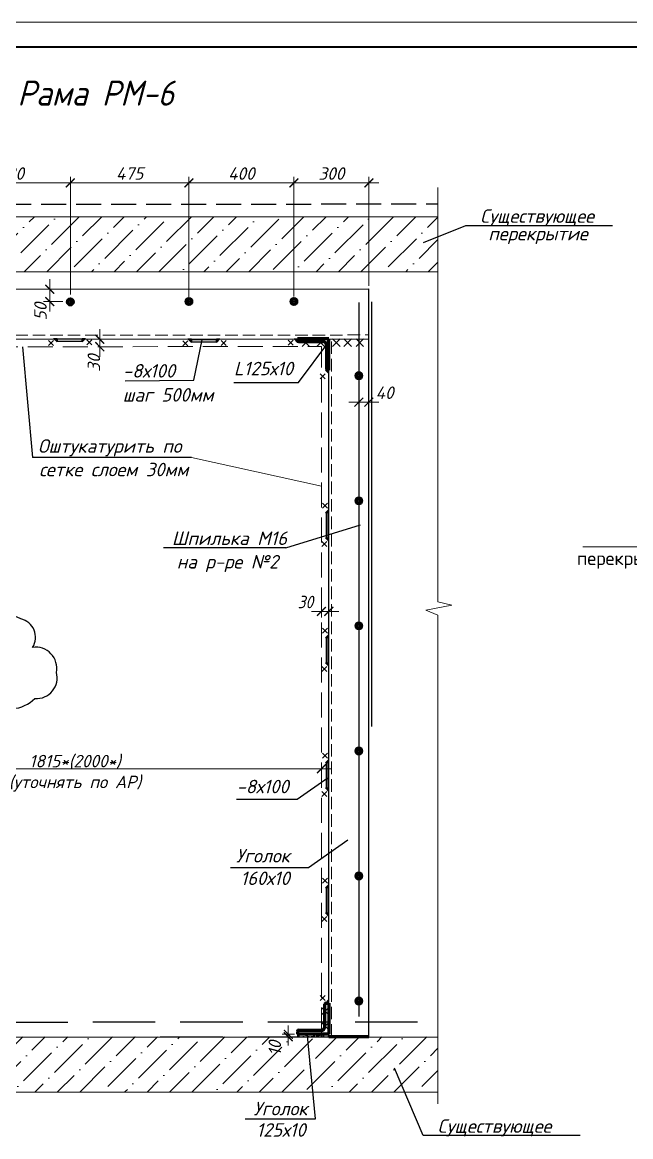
# Model space of a CAD drawing. Header units: millimetres. Extents: x 749182 to 2267578, y 70462 to 311449.
# Drawn here: x 2153534 to 2155968, y 144104 to 148560 of the extents above; entities that cross this region are included whole.
import ezdxf
from ezdxf.enums import TextEntityAlignment as Align

# ---------------------------------------------------------------- set-up
doc = ezdxf.new("R2010")
doc.units = ezdxf.units.MM
for name, pattern in [('GOST2.303 4', [7, 5, -2, 0]), ('ГОСТ 2.303 4', [7, 5, -2, 0]), ('осеваяX2', [4, 2.5, -0.5, 0.5, -0.5])]:
    doc.linetypes.add(name, pattern=pattern)
doc.layers.get('Defpoints').update_dxf_attribs({"color": 255})
for name, color, linetype, lineweight in [('1Стены', 252, 'Continuous', 25), ('монолит', 176, 'Continuous', 50), ('Оси', 165, 'осеваяX2', 13), ('Размер', 7, 'Continuous', 13), ('сварка', 156, 'Continuous', 9), ('штрих', 8, 'Continuous', 5), ('штриховка кирпич', 42, 'Continuous', 5)]:
    doc.layers.add(name, color=color, linetype=linetype, lineweight=lineweight)
doc.layers.add('CS_UNPLOTTED', color=254, linetype='Continuous', plot=False)
doc.layers.add('металл', color=124, linetype='Continuous')
doc.layers.add('Текст', color=7, linetype='Continuous')
doc.styles.add('GOST', font='', dxfattribs={"width": 0.8, "oblique": 10})
doc.styles.add('GOST 2.304_new', font='isocpeur.ttf', dxfattribs={"width": 0.9, "oblique": 15})
doc.styles.add('М2', font='isocpeui.ttf')
doc.styles.get('GOST').set_extended_font_data('GOST type A')
doc.dimstyles.new('SPDS', dxfattribs={"dimscale": 25, "dimtxt": 2.5, "dimasz": 1.77, "dimexe": 1.25, "dimexo": 0.625, "dimtad": 1, "dimdec": 0, "dimrnd": 0.001, "dimtxsty": 'GOST 2.304_new', "dimblk": 'ARCHTICK', "dimcen": 2.5, "dimdle": 2, "dimclrt": 256, "dimazin": 2, "dimtfac": 0.75, "dimtdec": 0, "dimtmove": 1, "dimatfit": 3, "dimfxl": 0, "dimtolj": 1, "dimlwd": 9, "dimlwe": 9, "dimarcsym": 0})
doc.dimstyles.new('SPDS 1_20', dxfattribs={"dimscale": 20, "dimtxt": 2.5, "dimasz": 1.77, "dimexe": 1.25, "dimexo": 0.625, "dimtad": 1, "dimdec": 0, "dimrnd": 0.001, "dimtxsty": 'М2', "dimblk": 'ARCHTICK', "dimcen": 2.5, "dimdle": 2, "dimclrt": 256, "dimadec": 0, "dimazin": 2, "dimtfac": 0.75, "dimtdec": 0, "dimtmove": 1, "dimatfit": 3, "dimfxl": 0, "dimtolj": 1, "dimlwd": 9, "dimlwe": 9, "dimarcsym": 0})
pattern_1 = [(45, (-39706881.14, -1426623.21), (33.67596045, 123.47852166), [158.75, -31.75, 0, -31.75])]

# ---------------------------------------------------------------- blocks, each defined once
blk = doc.blocks.new('_ArchTick')
at = {"color": 0, "linetype": 'ByBlock', "const_width": 0.15}
blk.add_lwpolyline([(-0.5, -0.5), (0.5, 0.5)], dxfattribs=at)
blk = doc.blocks.new('*D1084')
at = {"color": 0, "lineweight": 9, "ltscale": 20, "transparency": 16777216}
for p, q in [((2154690.5, 146204.4), (2154800.5, 146204.4)), ((2154730.5, 146215.5), (2154730.5, 146179.4)), ((2154760.5, 146215.5), (2154760.5, 146179.4))]:
    blk.add_line(p, q, dxfattribs=at)
at = {"layer": 'Defpoints', "color": 0, "lineweight": 20, "ltscale": 20, "transparency": 16777216}
for p in [(2154730.5, 146228), (2154760.5, 146228), (2154760.5, 146204.4)]:
    blk.add_point(p, dxfattribs=at)
at = {"color": 0, "lineweight": 9, "ltscale": 20, "transparency": 16777216, "xscale": 35.4, "yscale": 35.4, "zscale": 35.4, "rotation": 180}
blk.add_blockref('_ArchTick', (2154730.5, 146204.4), dxfattribs=at)
at = {"color": 0, "lineweight": 9, "ltscale": 20, "transparency": 16777216, "xscale": 35.4, "yscale": 35.4, "zscale": 35.4}
blk.add_blockref('_ArchTick', (2154760.5, 146204.4), dxfattribs=at)
at = {"ltscale": 20, "transparency": 16777216, "insert": (2154666.2, 146241.9), "char_height": 50, "attachment_point": 5, "style": 'GOST 2.304_new'}
blk.add_mtext('\\A1;30', dxfattribs=at)
blk = doc.blocks.new('свар')
at = {"layer": 'сварка', "color": 0, "linetype": 'Continuous', "ltscale": 10}
for p, q in [((10, 10), (-10, -10)), ((-10, 10), (10, -10))]:
    blk.add_line(p, q, dxfattribs=at)
blk = doc.blocks.new('*D1095')
at = {"color": 0, "lineweight": 9, "ltscale": 20, "transparency": 16777216}
for p, q in [((2154598.1, 144513.5), (2154598.1, 144548.9)), ((2154623, 144513.5), (2154573.1, 144513.5)), ((2154623, 144503.5), (2154573.1, 144503.5)), ((2154598.1, 144513.5), (2154598.1, 144503.5)), ((2154598.1, 144503.5), (2154598.1, 144468.1))]:
    blk.add_line(p, q, dxfattribs=at)
at = {"layer": 'Defpoints', "color": 0, "lineweight": 20, "ltscale": 20, "transparency": 16777216}
for p in [(2154598.1, 144503.5), (2154635.5, 144513.5), (2154635.5, 144503.5)]:
    blk.add_point(p, dxfattribs=at)
at = {"color": 0, "lineweight": 9, "ltscale": 20, "transparency": 16777216, "xscale": 35.4, "yscale": 35.4, "zscale": 35.4}
for p, rotation in [((2154598.1, 144513.5), 270), ((2154598.1, 144503.5), 90)]:
    blk.add_blockref('_ArchTick', p, dxfattribs=dict(at, rotation=rotation))
at = {"ltscale": 20, "transparency": 16777216, "insert": (2154544.2, 144457.9), "char_height": 50, "attachment_point": 5, "rotation": 90, "style": 'М2'}
blk.add_mtext('\\A1;10', dxfattribs=at)
blk = doc.blocks.new('м16')
at = {"layer": 'металл', "lineweight": 30, "ltscale": 20}
for p, q in [((-11, 6.4), (0, 12.7)), ((-11, -6.4), (-11, 6.4)), ((0, 12.7), (11, 6.4)), ((11, 6.4), (11, -6.4)), ((0, -12.7), (-11, -6.4)), ((11, -6.4), (0, -12.7))]:
    blk.add_line(p, q, dxfattribs=at)
blk.add_circle((0, 0), 15, dxfattribs=at)
for radius, start, end in [(10.4, 0, 180), (10.4, 180, 0), (6.92, 0, 180), (6.92, 180, 0)]:
    blk.add_arc((0, 0), radius, start, end, dxfattribs=at)
at = {"layer": 'металл', "linetype": 'Continuous', "lineweight": 25, "ltscale": 20}
blk.add_arc((0, 0), 8, 255, 165, dxfattribs=at)
at = {"layer": 'Оси', "ltscale": 20}
for p, q in [((17, 0), (-17.3, 0)), ((0, 17.3), (0, -17.3))]:
    blk.add_line(p, q, dxfattribs=at)
blk = doc.blocks.new('*D1099')
at = {"color": 0, "lineweight": 9, "ltscale": 20, "transparency": 16777216}
for p, q in [((2154200.5, 147456), (2154200.5, 147942.5)), ((2154620.4, 147462.9), (2154620.4, 147942.5)), ((2154160.5, 147917.5), (2154660.4, 147917.5))]:
    blk.add_line(p, q, dxfattribs=at)
at = {"layer": 'Defpoints', "color": 0, "lineweight": 20, "ltscale": 20, "transparency": 16777216}
for p in [(2154620.4, 147917.5), (2154200.5, 147443.5), (2154620.4, 147450.4)]:
    blk.add_point(p, dxfattribs=at)
at = {"color": 0, "lineweight": 9, "ltscale": 20, "transparency": 16777216, "xscale": 35.4, "yscale": 35.4, "zscale": 35.4, "rotation": 180}
blk.add_blockref('_ArchTick', (2154200.5, 147917.5), dxfattribs=at)
at = {"color": 0, "lineweight": 9, "ltscale": 20, "transparency": 16777216, "xscale": 35.4, "yscale": 35.4, "zscale": 35.4}
blk.add_blockref('_ArchTick', (2154620.4, 147917.5), dxfattribs=at)
at = {"ltscale": 20, "transparency": 16777216, "insert": (2154410.4, 147955), "char_height": 50, "attachment_point": 5, "style": 'М2'}
blk.add_mtext('\\A1;400', dxfattribs=at)
blk = doc.blocks.new('*D1100')
at = {"color": 0, "lineweight": 9, "ltscale": 20, "transparency": 16777216}
for p, q in [((2154620.4, 147462.9), (2154620.4, 147942.5)), ((2154920.5, 147506), (2154920.5, 147942.5)), ((2154580.4, 147917.5), (2154960.5, 147917.5))]:
    blk.add_line(p, q, dxfattribs=at)
at = {"layer": 'Defpoints', "color": 0, "lineweight": 20, "ltscale": 20, "transparency": 16777216}
for p in [(2154920.5, 147917.5), (2154920.5, 147493.5), (2154620.4, 147450.4)]:
    blk.add_point(p, dxfattribs=at)
at = {"color": 0, "lineweight": 9, "ltscale": 20, "transparency": 16777216, "xscale": 35.4, "yscale": 35.4, "zscale": 35.4, "rotation": 180}
blk.add_blockref('_ArchTick', (2154620.4, 147917.5), dxfattribs=at)
at = {"color": 0, "lineweight": 9, "ltscale": 20, "transparency": 16777216, "xscale": 35.4, "yscale": 35.4, "zscale": 35.4}
blk.add_blockref('_ArchTick', (2154920.5, 147917.5), dxfattribs=at)
at = {"ltscale": 20, "transparency": 16777216, "insert": (2154770.4, 147955), "char_height": 50, "attachment_point": 5, "style": 'М2'}
blk.add_mtext('\\A1;300', dxfattribs=at)
blk = doc.blocks.new('*D1085')
at = {"color": 0, "lineweight": 9, "ltscale": 20, "transparency": 16777216}
for p, q in [((2152675.6, 145574.9), (2154770.5, 145574.9)), ((2152715.6, 145539.6), (2152715.6, 145599.9)), ((2154730.5, 145524.3), (2154730.5, 145599.9))]:
    blk.add_line(p, q, dxfattribs=at)
at = {"layer": 'Defpoints', "color": 0, "lineweight": 20, "ltscale": 20, "transparency": 16777216}
for p in [(2154730.5, 145574.9), (2152715.6, 145527.1), (2154730.5, 145511.8)]:
    blk.add_point(p, dxfattribs=at)
at = {"color": 0, "lineweight": 9, "ltscale": 20, "transparency": 16777216, "xscale": 35.4, "yscale": 35.4, "zscale": 35.4, "rotation": 180}
blk.add_blockref('_ArchTick', (2152715.6, 145574.9), dxfattribs=at)
at = {"color": 0, "lineweight": 9, "ltscale": 20, "transparency": 16777216, "xscale": 35.4, "yscale": 35.4, "zscale": 35.4}
blk.add_blockref('_ArchTick', (2154730.5, 145574.9), dxfattribs=at)
at = {"ltscale": 20, "transparency": 16777216, "insert": (2153744.6, 145557.3), "char_height": 50, "width": 743.323, "attachment_point": 5, "style": 'М2'}
blk.add_mtext('\\A1;1815*(2000*)\\P(уточнять по АР)', dxfattribs=at)
blk = doc.blocks.new('*D1087')
at = {"layer": 'Defpoints', "color": 0, "lineweight": 20, "ltscale": 100, "transparency": 16777216}
for p in [(2153726, 147917.5), (2153245.6, 147542), (2153726, 147459.1)]:
    blk.add_point(p, dxfattribs=at)
at = {"layer": 'Размер', "color": 0, "lineweight": 9, "ltscale": 100, "transparency": 16777216}
for p, q in [((2153245.6, 147554.5), (2153245.6, 147942.5)), ((2153726, 147471.6), (2153726, 147942.5)), ((2153205.6, 147917.5), (2153766, 147917.5))]:
    blk.add_line(p, q, dxfattribs=at)
at = {"layer": 'Размер', "color": 0, "lineweight": 9, "ltscale": 100, "transparency": 16777216, "xscale": 35.4, "yscale": 35.4, "zscale": 35.4, "rotation": 180}
blk.add_blockref('_ArchTick', (2153245.6, 147917.5), dxfattribs=at)
at = {"layer": 'Размер', "color": 0, "lineweight": 9, "ltscale": 100, "transparency": 16777216, "xscale": 35.4, "yscale": 35.4, "zscale": 35.4}
blk.add_blockref('_ArchTick', (2153726, 147917.5), dxfattribs=at)
at = {"layer": 'Размер', "ltscale": 100, "transparency": 16777216, "insert": (2153485.8, 147955), "char_height": 50, "attachment_point": 5, "style": 'М2'}
blk.add_mtext('\\A1;480', dxfattribs=at)
blk = doc.blocks.new('*D1088')
at = {"layer": 'Defpoints', "color": 0, "lineweight": 20, "ltscale": 100, "transparency": 16777216}
for p in [(2154200.5, 147917.5), (2153726, 147542.1), (2154200.5, 147534.3)]:
    blk.add_point(p, dxfattribs=at)
at = {"layer": 'Размер', "color": 0, "lineweight": 9, "ltscale": 100, "transparency": 16777216}
for p, q in [((2153726, 147554.6), (2153726, 147942.5)), ((2154200.5, 147546.8), (2154200.5, 147942.5)), ((2153686, 147917.5), (2154240.5, 147917.5))]:
    blk.add_line(p, q, dxfattribs=at)
at = {"layer": 'Размер', "color": 0, "lineweight": 9, "ltscale": 100, "transparency": 16777216, "xscale": 35.4, "yscale": 35.4, "zscale": 35.4, "rotation": 180}
blk.add_blockref('_ArchTick', (2153726, 147917.5), dxfattribs=at)
at = {"layer": 'Размер', "color": 0, "lineweight": 9, "ltscale": 100, "transparency": 16777216, "xscale": 35.4, "yscale": 35.4, "zscale": 35.4}
blk.add_blockref('_ArchTick', (2154200.5, 147917.5), dxfattribs=at)
at = {"layer": 'Размер', "ltscale": 100, "transparency": 16777216, "insert": (2153963.3, 147955.3), "char_height": 50, "attachment_point": 5, "style": 'М2'}
blk.add_mtext('\\A1;475', dxfattribs=at)
blk = doc.blocks.new('*D1089')
at = {"layer": 'Defpoints', "color": 0, "lineweight": 20, "ltscale": 100, "transparency": 16777216}
for p in [(2153843.8, 147292.6), (2153843.8, 147262.6), (2153843.8, 147262.6)]:
    blk.add_point(p, dxfattribs=at)
at = {"layer": 'Размер', "color": 0, "lineweight": 9, "ltscale": 100, "transparency": 16777216}
for p, q in [((2153843.8, 147332.6), (2153843.8, 147222.6)), ((2153856.3, 147292.6), (2153868.8, 147292.6)), ((2153856.3, 147262.6), (2153868.8, 147262.6))]:
    blk.add_line(p, q, dxfattribs=at)
at = {"layer": 'Размер', "color": 0, "lineweight": 9, "ltscale": 100, "transparency": 16777216, "xscale": 35.4, "yscale": 35.4, "zscale": 35.4}
for p, rotation in [((2153843.8, 147292.6), 90), ((2153843.8, 147262.6), 270)]:
    blk.add_blockref('_ArchTick', p, dxfattribs=dict(at, rotation=rotation))
at = {"layer": 'Размер', "ltscale": 100, "transparency": 16777216, "insert": (2153820.2, 147196.8), "char_height": 50, "attachment_point": 5, "rotation": 90, "style": 'М2'}
blk.add_mtext('\\A1;30', dxfattribs=at)
blk = doc.blocks.new('*U713')
at = {"color": 44, "lineweight": 20, "ltscale": 10}
blk.add_line((594, 420), (0, 420), dxfattribs=at)
at = {"color": 137, "lineweight": 35, "ltscale": 10}
blk.add_line((589, 415), (20, 415), dxfattribs=at)
at = {"color": 44, "lineweight": 13, "style": 'GOST', "oblique": 10, "width": 0.8}
for tag in ['ФОРМАТВЕРТ', 'ФОРМАТГОРИЗ']:
    blk.add_attdef(tag, (542.98, 1.6), '', height=2, dxfattribs=at)
blk = doc.blocks.new('A$C94fb8383')
at = {"layer": 'Размер', "linetype": 'Continuous', "ltscale": 10}
blk.add_line((218.2, 1180.9), (11.8, 1180.9), dxfattribs=at)
at = {"layer": 'Текст', "ltscale": 10, "style": 'GOST 2.304_new'}
blk.add_text('перекрытия', height=27, dxfattribs=at).set_placement((0, 1171.9), align=Align.TOP_LEFT)
blk = doc.blocks.new('*D1165')
at = {"layer": 'Defpoints', "color": 0, "lineweight": 20, "ltscale": 20, "transparency": 16777216}
for p in [(2154920.5, 147131.7), (2154880.5, 147129.5), (2154920.5, 147041.2)]:
    blk.add_point(p, dxfattribs=at)
at = {"layer": 'Размер', "color": 0, "lineweight": 9, "ltscale": 20, "transparency": 16777216}
for p, q in [((2154880.5, 147117), (2154880.5, 147016.2)), ((2154920.5, 147119.2), (2154920.5, 147016.2)), ((2154840.5, 147041.2), (2154960.5, 147041.2))]:
    blk.add_line(p, q, dxfattribs=at)
at = {"layer": 'Размер', "color": 0, "lineweight": 9, "ltscale": 20, "transparency": 16777216, "xscale": 35.4, "yscale": 35.4, "zscale": 35.4, "rotation": 180}
blk.add_blockref('_ArchTick', (2154880.5, 147041.2), dxfattribs=at)
at = {"layer": 'Размер', "color": 0, "lineweight": 9, "ltscale": 20, "transparency": 16777216, "xscale": 35.4, "yscale": 35.4, "zscale": 35.4}
blk.add_blockref('_ArchTick', (2154920.5, 147041.2), dxfattribs=at)
at = {"layer": 'Размер', "ltscale": 20, "transparency": 16777216, "insert": (2154983.4, 147078.7), "char_height": 50, "attachment_point": 5, "style": 'М2'}
blk.add_mtext('\\A1;40', dxfattribs=at)
blk = doc.blocks.new('*D1147')
at = {"layer": 'Defpoints', "color": 0, "lineweight": 20, "ltscale": 100, "transparency": 16777216}
for p in [(2153643.9, 147492.5), (2153700.9, 147492.5), (2153708.7, 147442.9)]:
    blk.add_point(p, dxfattribs=at)
at = {"layer": 'Размер', "color": 0, "lineweight": 9, "ltscale": 100, "transparency": 16777216}
for p, q in [((2153643.9, 147402.9), (2153643.9, 147532.5)), ((2153688.4, 147492.5), (2153618.9, 147492.5)), ((2153696.2, 147442.9), (2153618.9, 147442.9))]:
    blk.add_line(p, q, dxfattribs=at)
at = {"layer": 'Размер', "color": 0, "lineweight": 9, "ltscale": 100, "transparency": 16777216, "xscale": 35.4, "yscale": 35.4, "zscale": 35.4}
for p, rotation in [((2153643.9, 147492.5), 90), ((2153643.9, 147442.9), 270)]:
    blk.add_blockref('_ArchTick', p, dxfattribs=dict(at, rotation=rotation))
at = {"layer": 'Размер', "ltscale": 100, "transparency": 16777216, "insert": (2153606.4, 147402.9), "char_height": 50, "attachment_point": 5, "rotation": 90, "style": 'М2'}
blk.add_mtext('\\A1;50', dxfattribs=at)

msp = doc.modelspace()

# ---------------------------------------------------------------- hatches: boundary and pattern name
at = {"layer": 'Размер', "ltscale": 20}
h = msp.add_hatch(dxfattribs=at)
h.set_pattern_fill('AR-SAND', color=256, scale=0.3)
h.set_pattern_definition([(37.5, (1378282.444, 497265.773), (-0.48000939, 14.68239712), [0, -11.5824, 0, -12.954, 0, -12.3825]), (7.5, (1378282.444, 497265.773), (13.4856985, 21.504753), [0, -6.2484, 0, -10.4394, 0, -4.0005]), (327.5, (1378273.071, 497265.773), (23.7297711, 0.04311554), [0, -3.81, 0, -13.716, 0, -17.907]), (317.5, (1378273.07, 497265.773), (22.90669357, 6.6878797), [0, -1.905, 0, -8.9916, 0, -10.287])])
h.paths.add_polyline_path([(2154635.4741, 144513.5202), (2154730.4741, 144513.5202), (2154730.4741, 144503.5202), (2154635.4741, 144503.5202)])
h.paths.add_polyline_path([(2154730.4741, 144513.5202), (2154760.4741, 144513.5202), (2154760.4741, 144503.5202), (2154730.4741, 144503.5202)])
at = {"layer": 'сварка', "linetype": 'Continuous', "ltscale": 5}
for points in [[(2153672.9481, 147295.5267), (2153659.3047, 147295.5267), (2153672.9481, 147281.8833)], [(2153773.1437, 147295.5267), (2153786.7872, 147295.5267), (2153773.1437, 147281.8833)], [(2154210.3665, 147293.5202), (2154196.723, 147293.5202), (2154210.3665, 147279.8767)], [(2154310.5621, 147293.5202), (2154324.2055, 147293.5202), (2154310.5621, 147279.8767)], [(2154635.4643, 147293.5202), (2154635.4643, 147279.8767), (2154621.8208, 147293.5202)], [(2154760.4643, 147168.5202), (2154746.8208, 147168.5202), (2154760.4643, 147154.8767)], [(2154760.4643, 146598.618), (2154760.4643, 146612.2614), (2154746.8208, 146598.618)], [(2154760.4643, 146498.4224), (2154760.4643, 146484.7789), (2154746.8208, 146498.4224)], [(2154760.4643, 146098.618), (2154760.4643, 146112.2614), (2154746.8208, 146098.618)], [(2154760.4643, 146098.618), (2154760.4643, 146112.2614), (2154746.8208, 146098.618)], [(2154760.4643, 145998.4224), (2154760.4643, 145984.7789), (2154746.8208, 145998.4224)], [(2154760.4643, 145598.618), (2154760.4643, 145612.2614), (2154746.8208, 145598.618)], [(2154760.4643, 145498.4224), (2154760.4643, 145484.7789), (2154746.8208, 145498.4224)], [(2154760.4643, 145098.7906), (2154760.4643, 145112.434), (2154746.8208, 145098.7906)], [(2154760.4643, 144998.595), (2154760.4643, 144984.9515), (2154746.8208, 144998.595)], [(2154760.4643, 144638.5202), (2154760.4643, 144652.1636), (2154746.8208, 144638.5202)]]:
    msp.add_hatch(color=0, dxfattribs=at).paths.add_polyline_path(points, flags=0)
at = {"layer": 'штрих', "ltscale": 15}
h = msp.add_hatch(dxfattribs=at)
h.set_pattern_fill('ANSI36', color=256, scale=20)
h.set_pattern_definition(pattern_1)
h.paths.add_polyline_path([(2152065.5189, 147782.5176), (2152065.7324, 147562.5177), (2155196.799, 147562.5177), (2155196.5856, 147782.5176)])
h = msp.add_hatch(dxfattribs=at)
h.set_pattern_fill('ANSI36', color=256, scale=20)
h.set_pattern_definition(pattern_1)
h.paths.add_polyline_path([(2152065.5742, 144503.5202), (2152065.5742, 144283.5202), (2155196.6408, 144283.5202), (2155196.6408, 144503.5202)])

# ---------------------------------------------------------------- linework, layer by layer
at = {"ltscale": 100}
for p, q in [((2155139.3879, 147679.7226), (2155308.4882, 147746.9506)), ((2155308.4882, 147746.9506), (2155895.3873, 147746.9506)), ((2154219.5043, 147128.6688), (2154253.6767, 147290.5111)), ((2154638.5514, 147119.593), (2154760.4643, 147281.6285)), ((2153534.1234, 147262.3296), (2153575.1309, 146819.8907)), ((2153945.5395, 147126.6637), (2154219.5043, 147128.6688)), ((2154380.4211, 147119.593), (2154638.5514, 147119.593)), ((2154210.4729, 146819.8907), (2153575.1309, 146819.8907)), ((2154588.8877, 146458.4782), (2154886.8704, 146550.4985)), ((2154588.8877, 146458.4782), (2154099.2254, 146458.4782)), ((2154633.8229, 145453.5618), (2154757.4552, 145540.1181)), ((2154391.2193, 145453.5618), (2154633.8229, 145453.5618)), ((2154706.9199, 144175.8586), (2154673.7589, 144520.9809)), ((2155138.0701, 144108.5635), (2155023.0176, 144377.9762)), ((2154426.0392, 144175.8586), (2154706.9199, 144175.8586)), ((2155765.5742, 144108.5635), (2155138.0701, 144108.5635))]:
    msp.add_line(p, q, dxfattribs=at)
at = {"ltscale": 20}
msp.add_line((2154678.4985, 145180.3583), (2154836.8378, 145290.3283), dxfattribs=at)
at = {"color": 0, "ltscale": 20}
msp.add_lwpolyline([(2154367.215, 145180.3583), (2154678.4985, 145180.3583)], dxfattribs=at)
at = {"layer": '1Стены', "color": 0, "linetype": 'GOST2.303 4', "ltscale": 20}
msp.add_line((2152069.817, 147831.5151), (2155196.5856, 147833.5201), dxfattribs=at)
at = {"layer": '1Стены', "color": 0, "linetype": 'ГОСТ 2.303 4', "lineweight": 13, "ltscale": 10}
for p, q in [((2152525.6276, 147307.5151), (2154920.4643, 147309.5202)), ((2154770.4643, 144503.5202), (2154770.4643, 147293.5202))]:
    msp.add_line(p, q, dxfattribs=at)
at = {"layer": '1Стены', "color": 0, "linetype": 'ГОСТ 2.303 4', "lineweight": 13, "ltscale": 20}
for p in [(2152715.6276, 147261.5151), (2154730.4643, 144519.5202)]:
    msp.add_line(p, (2154730.4643, 147263.5202), dxfattribs=at)
at = {"layer": '1Стены', "color": 0, "linetype": 'GOST2.303 4', "ltscale": 50}
msp.add_line((2152065.5742, 144561.5151), (2155196.6408, 144563.5202), dxfattribs=at)
at = {"layer": '1Стены', "color": 0, "linetype": 'ГОСТ 2.303 4', "lineweight": 13, "ltscale": 50}
msp.add_line((2152685.6276, 144501.5151), (2154760.4544, 144503.5202), dxfattribs=at)
at = {"layer": 'CS_UNPLOTTED', "ltscale": 20}
for p, q in [((2154930.7739, 147441.8045), (2154930.4643, 145743.5202)), ((2154880.1546, 147439.7994), (2154880.4643, 144584.7787))]:
    msp.add_line(p, q, dxfattribs=at)
at = {"layer": 'CS_UNPLOTTED', "color": 5, "ltscale": 100}
msp.add_lwpolyline([(2153310.7384, 146112.7377, 0.52056705), (2153401.0983, 145841.8183, 0.365414593), (2153584.5891, 145856.073, 0.52056705), (2153670.1859, 145960.6383, 0.52056705), (2153575.0756, 146060.452, 0.52056705), (2153527.5204, 146174.5265, 0.399742671), (2153310.7384, 146112.7377)], format="xyb", dxfattribs=at)
at = {"layer": 'металл', "color": 0, "ltscale": 20}
for p, q in [((2152525.6276, 147491.5151), (2154920.4643, 147493.5202)), ((2154920.4643, 144503.5202), (2154920.4643, 147493.5202)), ((2152525.6276, 147291.5151), (2154920.4643, 147293.5202)), ((2154760.4643, 144503.5202), (2154760.4643, 147293.5202))]:
    msp.add_line(p, q, dxfattribs=at)
at = {"layer": 'металл', "color": 0, "linetype": 'Continuous', "lineweight": 60, "ltscale": 20}
for p, q in [((2154635.4643, 147293.5202), (2154635.4643, 147288.1202)), ((2154760.4643, 147293.5202), (2154635.4643, 147293.5202)), ((2154640.0643, 147283.5202), (2154736.4643, 147283.5202)), ((2154750.4643, 147269.5202), (2154750.4643, 147173.1202)), ((2154760.4643, 147168.5202), (2154760.4643, 147293.5202)), ((2154755.0643, 147168.5202), (2154760.4643, 147168.5202)), ((2154749.0643, 144638.5202), (2154760.4643, 144638.5202)), ((2154760.4643, 144638.5202), (2154760.4643, 144513.5202)), ((2154744.4643, 144543.5202), (2154744.4643, 144633.9202)), ((2154635.4643, 144524.9202), (2154635.4643, 144513.5202)), ((2154640.0643, 144529.5202), (2154730.4643, 144529.5202)), ((2154920.4643, 144503.5202), (2154760.4741, 144503.5202))]:
    msp.add_line(p, q, dxfattribs=at)
at = {"layer": 'металл', "color": 0, "linetype": 'Continuous', "lineweight": 60, "ltscale": 20, "extrusion": (0, 0, -1)}
msp.add_line((2154760.4643, 144513.5202), (2154635.4643, 144513.5202), dxfattribs=at)
at = {"layer": 'металл', "color": 0, "ltscale": 20}
for points in [[(2153673.0459, 147292.5176), (2153673.0459, 147284.5176), (2153773.0459, 147284.5176), (2153773.0459, 147292.5176)], [(2154210.4643, 147290.5111), (2154210.4643, 147282.5111), (2154310.4643, 147282.5111), (2154310.4643, 147290.5111)], [(2154757.4552, 146598.5202), (2154749.4552, 146598.5202), (2154749.4552, 146498.5202), (2154757.4552, 146498.5202)], [(2154757.4552, 146098.5202), (2154749.4552, 146098.5202), (2154749.4552, 145998.5202), (2154757.4552, 145998.5202)], [(2154757.4552, 145598.5202), (2154749.4552, 145598.5202), (2154749.4552, 145498.5202), (2154757.4552, 145498.5202)], [(2154757.4552, 145098.6928), (2154749.4552, 145098.6928), (2154749.4552, 144998.6928), (2154757.4552, 144998.6928)]]:
    msp.add_lwpolyline(points, close=True, dxfattribs=at)
at = {"layer": 'металл', "color": 0, "linetype": 'Continuous', "lineweight": 60, "ltscale": 20}
for centre, radius, start, end in [((2154640.0643, 147288.1202), 4.6, 180, 270), ((2154736.4643, 147269.5202), 14, 0, 90), ((2154755.0643, 147173.1202), 4.6, 180, 270), ((2154749.0643, 144633.9202), 4.6, 90, 180), ((2154640.0643, 144524.9202), 4.6, 90, 180), ((2154730.4643, 144543.5202), 14, 270, 0)]:
    msp.add_arc(centre, radius, start, end, dxfattribs=at)
at = {"layer": 'монолит', "color": 0, "lineweight": 25, "ltscale": 100}
for p, q in [((2152065.5189, 147781.5151), (2155196.5856, 147783.5201)), ((2152065.5189, 147561.5151), (2155196.5856, 147563.5201)), ((2152065.5742, 144501.5151), (2155196.6408, 144503.5202)), ((2152065.5742, 144281.5151), (2155196.6408, 144283.5202))]:
    msp.add_line(p, q, dxfattribs=at)
at = {"layer": 'Размер', "ltscale": 100}
msp.add_line((2154210.4729, 146819.8907), (2154730.4643, 146704.8797), dxfattribs=at)
at = {"layer": 'Размер', "color": 0, "ltscale": 20}
msp.add_lwpolyline([(2154760.4741, 144513.5202), (2154635.4741, 144513.5202), (2154635.4741, 144503.5202), (2154760.4741, 144503.5202)], close=True, dxfattribs=at)
at = {"layer": 'сварка', "color": 0, "linetype": 'Continuous', "ltscale": 5}
for p, q in [((2153672.9481, 147295.5267), (2153659.3047, 147295.5267)), ((2153659.3047, 147295.5267), (2153672.9481, 147281.8833)), ((2153672.9481, 147281.8833), (2153672.9481, 147295.5267)), ((2153773.1437, 147295.5267), (2153786.7872, 147295.5267)), ((2153786.7872, 147295.5267), (2153773.1437, 147281.8833)), ((2153773.1437, 147281.8833), (2153773.1437, 147295.5267)), ((2154210.3665, 147293.5202), (2154196.723, 147293.5202)), ((2154196.723, 147293.5202), (2154210.3665, 147279.8767)), ((2154210.3665, 147279.8767), (2154210.3665, 147293.5202)), ((2154310.5621, 147293.5202), (2154324.2055, 147293.5202)), ((2154324.2055, 147293.5202), (2154310.5621, 147279.8767)), ((2154310.5621, 147279.8767), (2154310.5621, 147293.5202)), ((2154635.4643, 147279.8767), (2154621.8208, 147293.5202)), ((2154621.8208, 147293.5202), (2154635.4643, 147293.5202)), ((2154635.4643, 147293.5202), (2154635.4643, 147279.8767)), ((2154760.4643, 147168.5202), (2154746.8208, 147168.5202)), ((2154746.8208, 147168.5202), (2154760.4643, 147154.8767)), ((2154760.4643, 147154.8767), (2154760.4643, 147168.5202)), ((2154760.4643, 146612.2614), (2154746.8208, 146598.618)), ((2154746.8208, 146598.618), (2154760.4643, 146598.618)), ((2154760.4643, 146598.618), (2154760.4643, 146612.2614)), ((2154760.4643, 146484.7789), (2154746.8208, 146498.4224)), ((2154746.8208, 146498.4224), (2154760.4643, 146498.4224)), ((2154760.4643, 146498.4224), (2154760.4643, 146484.7789)), ((2154760.4643, 146112.2614), (2154746.8208, 146098.618)), ((2154760.4643, 146112.2614), (2154746.8208, 146098.618)), ((2154760.4643, 146098.618), (2154760.4643, 146112.2614)), ((2154760.4643, 146098.618), (2154760.4643, 146112.2614)), ((2154746.8208, 146098.618), (2154760.4643, 146098.618)), ((2154746.8208, 146098.618), (2154760.4643, 146098.618)), ((2154760.4643, 145984.7789), (2154746.8208, 145998.4224)), ((2154746.8208, 145998.4224), (2154760.4643, 145998.4224)), ((2154760.4643, 145998.4224), (2154760.4643, 145984.7789)), ((2154760.4643, 145612.2614), (2154746.8208, 145598.618)), ((2154746.8208, 145598.618), (2154760.4643, 145598.618)), ((2154760.4643, 145598.618), (2154760.4643, 145612.2614)), ((2154760.4643, 145484.7789), (2154746.8208, 145498.4224)), ((2154746.8208, 145498.4224), (2154760.4643, 145498.4224)), ((2154760.4643, 145498.4224), (2154760.4643, 145484.7789)), ((2154760.4643, 145112.434), (2154746.8208, 145098.7906)), ((2154746.8208, 145098.7906), (2154760.4643, 145098.7906)), ((2154760.4643, 145098.7906), (2154760.4643, 145112.434)), ((2154760.4643, 144984.9515), (2154746.8208, 144998.595)), ((2154746.8208, 144998.595), (2154760.4643, 144998.595)), ((2154760.4643, 144998.595), (2154760.4643, 144984.9515)), ((2154760.4643, 144652.1636), (2154746.8208, 144638.5202)), ((2154746.8208, 144638.5202), (2154760.4643, 144638.5202)), ((2154760.4643, 144638.5202), (2154760.4643, 144652.1636))]:
    msp.add_line(p, q, dxfattribs=at)
at = {"layer": 'сварка', "color": 0, "linetype": 'Continuous', "ltscale": 15}
for p, q in [((2154635.4643, 147293.5202), (2154760.4643, 147293.5202)), ((2154652.9643, 147293.5202), (2154682.9643, 147263.5202)), ((2154682.9643, 147293.5202), (2154652.9643, 147263.5202)), ((2154712.9643, 147293.5202), (2154742.9643, 147263.5202)), ((2154742.9643, 147293.5202), (2154712.9643, 147263.5202)), ((2154760.4643, 147246.0202), (2154730.4643, 147276.0202)), ((2154760.4643, 147276.0202), (2154730.4643, 147246.0202)), ((2154760.4643, 147168.5202), (2154760.4643, 147293.5202)), ((2154805.2292, 147293.5202), (2154775.2292, 147263.5202)), ((2154775.2292, 147293.5202), (2154805.2292, 147263.5202)), ((2154850.722, 147293.5202), (2154820.722, 147263.5202)), ((2154820.722, 147293.5202), (2154850.722, 147263.5202)), ((2154899.4981, 147293.5202), (2154869.4981, 147263.5202)), ((2154869.4981, 147293.5202), (2154899.4981, 147263.5202)), ((2154760.4741, 144638.5202), (2154760.4741, 144513.5202)), ((2154760.4741, 144621.0202), (2154730.4741, 144591.0202)), ((2154760.4741, 144591.0202), (2154730.4741, 144621.0202)), ((2154760.4741, 144561.0202), (2154730.4741, 144531.0202)), ((2154760.4741, 144531.0202), (2154730.4741, 144561.0202))]:
    msp.add_line(p, q, dxfattribs=at)
at = {"layer": 'штриховка кирпич', "color": 0, "linetype": 'Continuous', "ltscale": 15}
msp.add_lwpolyline([(2155196.9505, 147899.6491), (2155196.6408, 146242.2953), (2155252.8908, 146229.1703), (2155149.039, 146209.4791), (2155196.6408, 146189.7953), (2155196.6408, 144235.4561)], dxfattribs=at)

# ---------------------------------------------------------------- block references
at = {"xscale": 20, "yscale": 20, "zscale": 20}
msp.add_blockref('*U713', (2150845.4858, 140159.751), dxfattribs=at)
at = {"layer": 'Размер', "ltscale": 100, "xscale": 2, "yscale": 2, "zscale": 2}
msp.add_blockref('A$C94fb8383', (2155752.8646, 144100.0471), dxfattribs=at)
at = {"layer": 'Размер'}
msp.add_blockref('м16', (2153726.0459, 147441.8599), dxfattribs=at)
at = {"layer": 'Размер', "xscale": -1}
for p in [(2154200.4643, 147443.5202), (2154620.4643, 147443.5202)]:
    msp.add_blockref('м16', p, dxfattribs=at)
at = {"layer": 'Размер', "color": 0, "xscale": -1}
for p in [(2153648.9023, 147277.7677), (2153801.7763, 147279.7713), (2154186.3206, 147275.7612), (2154339.1947, 147277.7648), (2154607.4179, 147278.7911), (2154736.1645, 147143.5705)]:
    msp.add_blockref('свар', p, dxfattribs=at)
at = {"layer": 'Размер', "rotation": 270.0000000001111}
for p in [(2154880.4643, 147146.5151), (2154880.4643, 147146.5151), (2154880.4643, 146646.5151), (2154880.4643, 146146.5151), (2154880.4643, 145646.5151), (2154880.4643, 145146.6877), (2154880.4643, 144646.5151)]:
    msp.add_blockref('м16', p, dxfattribs=at)
at = {"layer": 'Размер', "color": 0, "rotation": 270.0000000023722}
for p in [(2154744.7089, 146627.2506), (2154742.7053, 146474.3765), (2154744.7089, 146127.2506), (2154744.7089, 146127.2506), (2154742.7053, 145974.3765), (2154744.7089, 145627.2506), (2154742.7053, 145474.3765), (2154744.7089, 145127.4232), (2154742.7053, 144974.5491), (2154736.2899, 144658.7338)]:
    msp.add_blockref('свар', p, dxfattribs=at)

# ---------------------------------------------------------------- texts
at = {"color": 0, "ltscale": 20, "insert": (2154604.1221, 145254.3583), "char_height": 54, "width": 274.710988, "attachment_point": 3, "style": 'М2'}
msp.add_mtext('Уголок 160х10', dxfattribs=at)
at = {"layer": 'Текст', "ltscale": 20, "style": 'М2'}
for s, p in [('Существующее ', (2155365.9599, 147757.9738)), ('перекрытие', (2155398.2313, 147687.9272)), ('-8х100', (2153936.5567, 147139.1074)), ('L125х10', (2154380.6885, 147148.33)), ('шаг 500мм', (2153935.5428, 147043.1023)), ('Оштукатурить по', (2153596.3842, 146838.5719)), ('сетке слоем 30мм', (2153601.2442, 146744.5719)), ('Шпилька М16', (2154132.2003, 146469.8192)), ('на р-ре №2', (2154152.0341, 146375.8192)), ('-8х100', (2154391.2193, 145477.0906)), ('Уголок', (2154459.5146, 144189.4674)), ('125х10', (2154470.2237, 144103.975)), ('Существующее ', (2155195.5418, 144119.5867))]:
    msp.add_text(s, height=54, dxfattribs=at).set_placement(p)
at = {"layer": 'Текст', "lineweight": 30, "ltscale": 20, "insert": (2152698.9219, 148326.4953), "char_height": 100, "attachment_point": 1, "style": 'GOST 2.304_new'}
msp.add_mtext_dynamic_manual_height_columns('\\pi815.04473;Рама РМ-6', width=2286.67929, gutter_width=125, heights=[0], dxfattribs=at)

# ---------------------------------------------------------------- dimensions: what is measured, and where the dimension line sits
at = {"ltscale": 20}
dim = msp.add_linear_dim(base=(2154620.3503, 147917.4774), p1=(2154200.4643, 147443.5202), p2=(2154620.3503, 147450.4372), text='400', dimstyle='SPDS', override={"dimscale": 20, "dimtxsty": 'М2', "dimfxl": 1.25, "dimtfill": 0, "dimarcsym": 1}, dxfattribs=at)
dim.commit()
dim.dimension.update_dxf_attribs({"geometry": '*D1099', "text_midpoint": (2154410.4073, 147954.9774)})
dim = msp.add_linear_dim(base=(2154920.4643, 147917.4774), p1=(2154620.3503, 147450.4372), p2=(2154920.4643, 147493.5202), dimstyle='SPDS', override={"dimscale": 20, "dimtxsty": 'М2', "dimfxl": 1.25, "dimtfill": 0, "dimarcsym": 1}, dxfattribs=at)
dim.commit()
dim.dimension.update_dxf_attribs({"geometry": '*D1100', "text_midpoint": (2154770.4073, 147954.9774)})
for base, p1, p2, angle, override, picture, middle, dimtype in [((2154760.4643, 146204.4326), (2154730.4643, 146228.0155), (2154760.4643, 146228.0155), 0, {"dimscale": 20, "dimfxl": 1.25, "dimtfill": 0, "dimarcsym": 1}, '*D1084', (2154666.1703, 146204.4326), 161), ((2154598.0594, 144503.5202), (2154635.4643, 144513.5202), (2154635.4643, 144503.5202), 90, {"dimscale": 20, "dimtxsty": 'М2', "dimfxl": 1.25, "dimtfill": 0, "dimarcsym": 1}, '*D1095', (2154581.6604, 144457.8577), 160)]:
    dim = msp.add_linear_dim(base=base, p1=p1, p2=p2, angle=angle, dimstyle='SPDS', override=override, dxfattribs=at)
    dim.commit()
    dim.dimension.update_dxf_attribs({"geometry": picture, "text_midpoint": middle, "dimtype": dimtype})
dim = msp.add_linear_dim(base=(2154730.4643, 145574.8549), p1=(2152715.6276, 145527.0701), p2=(2154730.4643, 145511.8024), text='1815*(2000*)\\P(уточнять по АР)', dimstyle='SPDS', override={"dimscale": 20, "dimtxsty": 'М2', "dimfxl": 1.25, "dimtfill": 0, "dimarcsym": 1}, dxfattribs=at)
dim.commit()
dim.dimension.update_dxf_attribs({"geometry": '*D1085', "text_midpoint": (2153744.5641, 145465.6232), "dimtype": 160})
at = {"layer": 'Размер', "ltscale": 100}
dim = msp.add_linear_dim(base=(2153726.0459, 147917.4774), p1=(2153245.6276, 147541.9666), p2=(2153726.0459, 147459.1456), dimstyle='SPDS 1_20', override={"dimtxsty": 'М2'}, dxfattribs=at)
dim.commit()
dim.dimension.update_dxf_attribs({"geometry": '*D1087', "text_midpoint": (2153485.8368, 147954.9774)})
dim = msp.add_linear_dim(base=(2154200.4643, 147917.4774), p1=(2153726.0459, 147542.139), p2=(2154200.4643, 147534.3263), text='475', dimstyle='SPDS 1_20', override={"dimtxsty": 'М2'}, dxfattribs=at)
dim.commit()
dim.dimension.update_dxf_attribs({"geometry": '*D1088', "text_midpoint": (2153963.2551, 147955.2994)})
for base, p1, p2, picture, middle in [((2153643.9117, 147492.4991), (2153708.7008, 147442.8599), (2153700.909, 147492.4991), '*D1147', (2153643.9117, 147402.8599)), ((2153843.8131, 147262.6166), (2153843.7832, 147292.6009), (2153843.8131, 147262.6166), '*D1089', (2153857.6924, 147196.7752))]:
    dim = msp.add_linear_dim(base=base, p1=p1, p2=p2, angle=90, dimstyle='SPDS 1_20', override={"dimtxsty": 'М2'}, dxfattribs=at)
    dim.commit()
    dim.dimension.update_dxf_attribs({"geometry": picture, "text_midpoint": middle, "dimtype": 160})
at = {"layer": 'Размер', "ltscale": 20}
dim = msp.add_linear_dim(base=(2154920.4643, 147041.2444), p1=(2154880.4643, 147129.5151), p2=(2154920.4643, 147131.7324), dimstyle='SPDS', override={"dimscale": 20, "dimtxsty": 'М2', "dimfxl": 1.25, "dimtfill": 0, "dimarcsym": 1}, dxfattribs=at)
dim.commit()
dim.dimension.update_dxf_attribs({"geometry": '*D1165', "text_midpoint": (2154983.3653, 147041.2444), "dimtype": 160})

doc.saveas('drawing.dxf')
